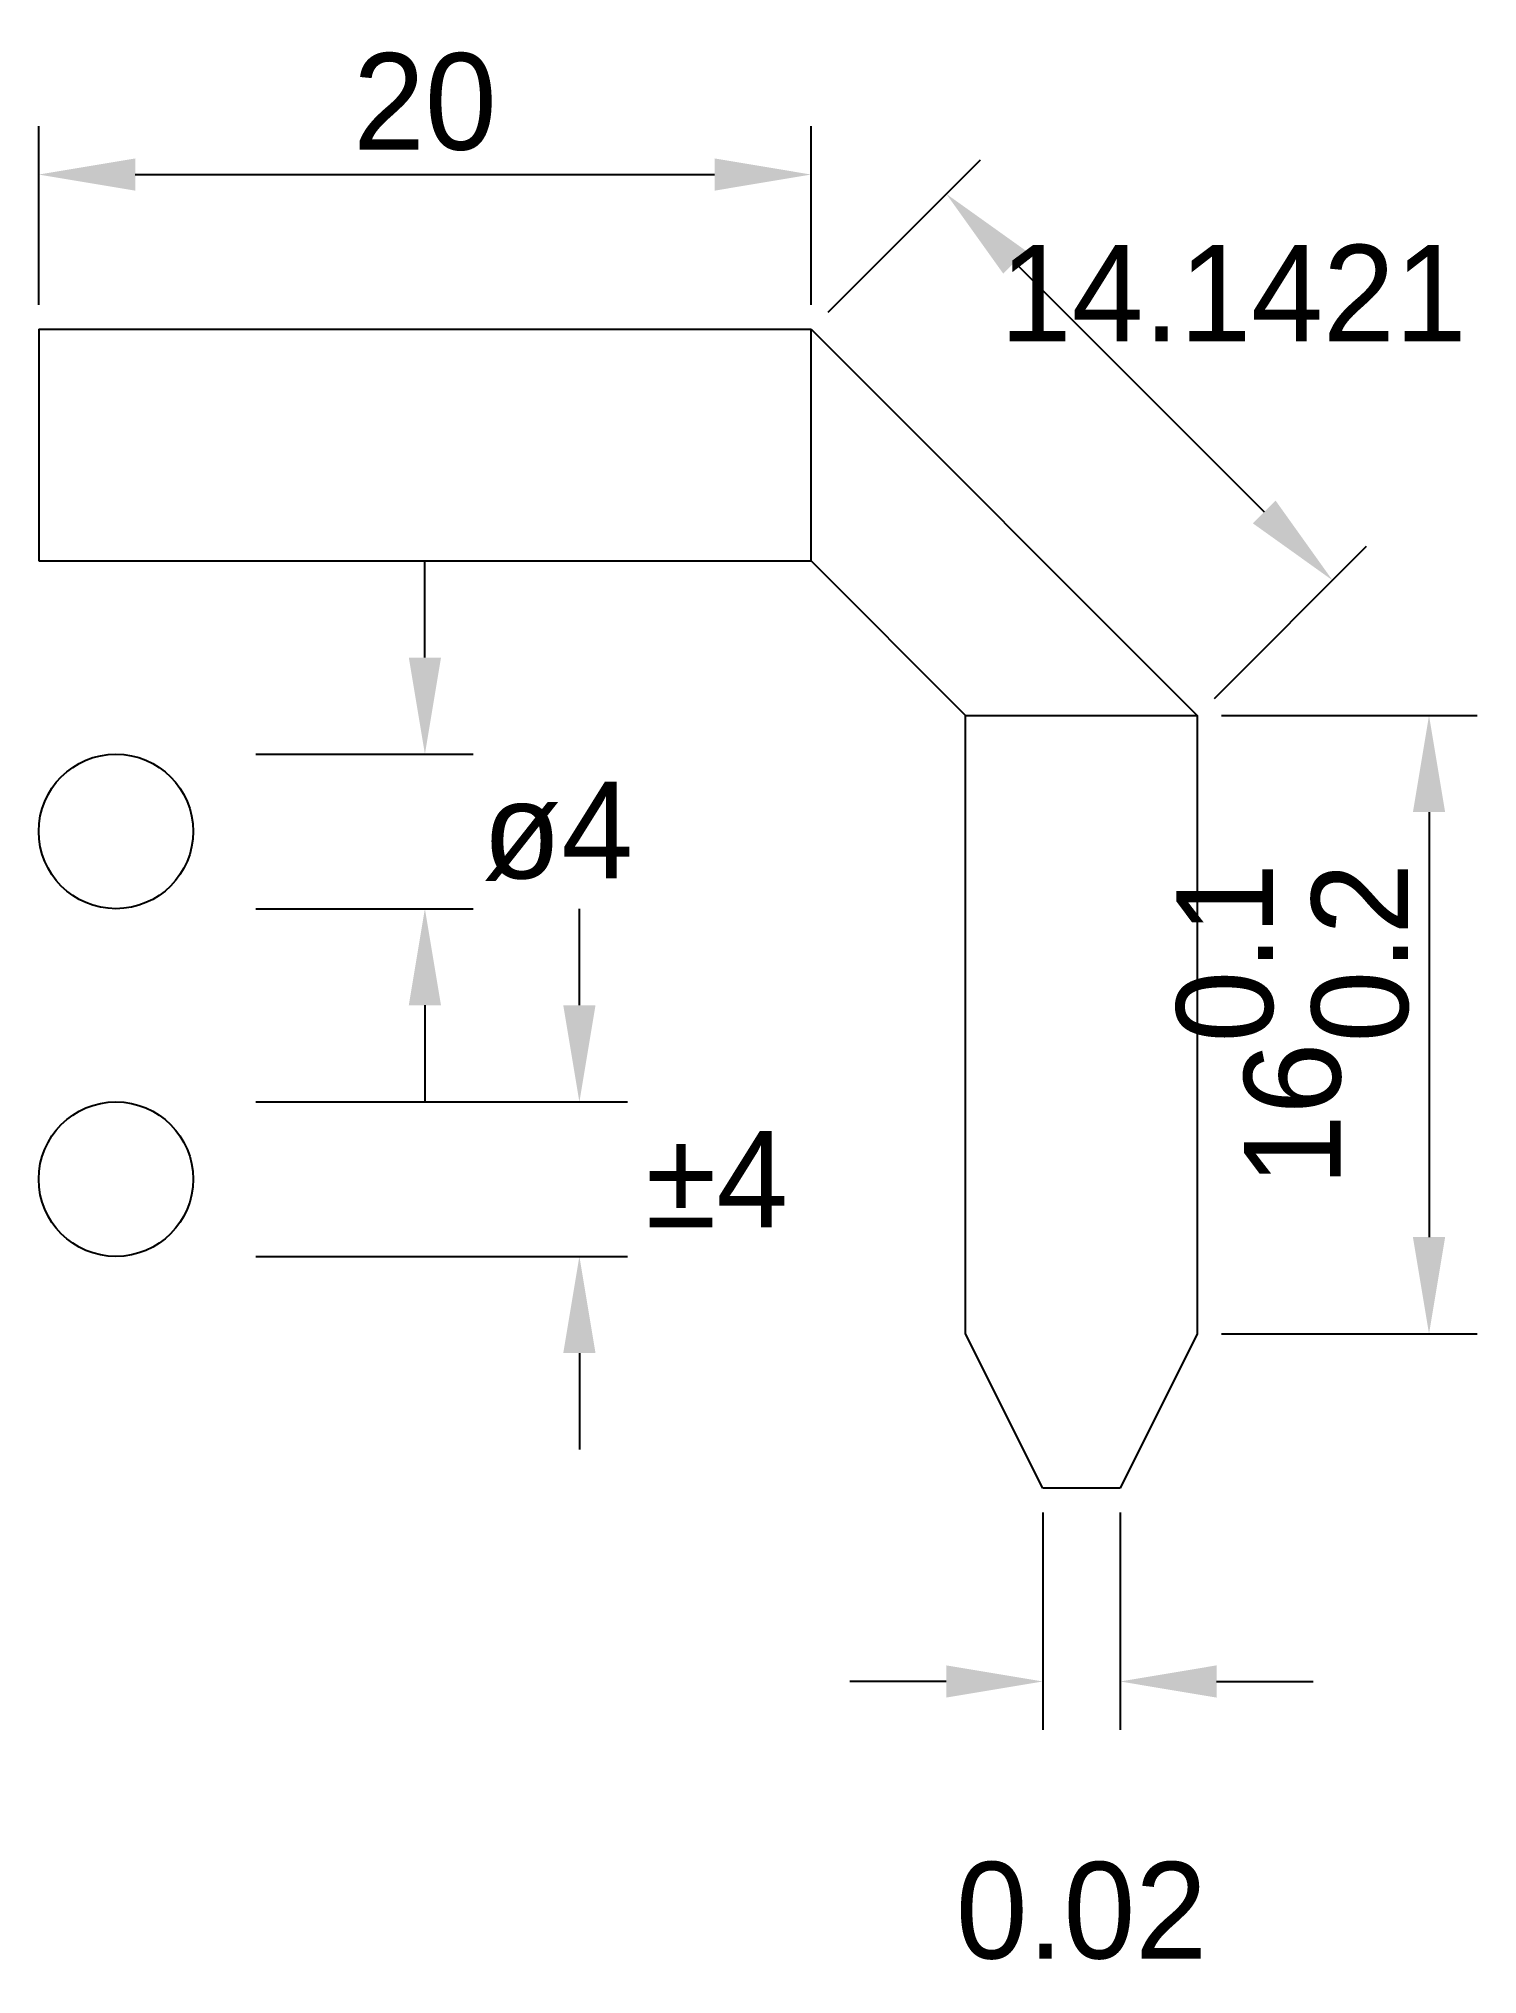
# Model space of a CAD drawing. Header units: millimetres. Extents: x 10 to 47.2, y -12.6 to 37.5.
import ezdxf

# ---------------------------------------------------------------- set-up
doc = ezdxf.new("R2010")
doc.units = ezdxf.units.MM
doc.header["$MEASUREMENT"] = 0
doc.layers.get('0').update_dxf_attribs({"lineweight": 25, "true_color": 0xffffff})
doc.styles.add('QCADDimTextStyle', font='txt')
doc.dimstyles.new('QCADDimStyle', dxfattribs={"dimtxt": 2.5, "dimasz": 2.5, "dimexe": 1.25, "dimexo": 0.625, "dimtad": 1, "dimtoh": 1, "dimdec": 4, "dimzin": 0, "dimdsep": 46, "dimtxsty": 'QCADDimTextStyle', "dimcen": 0.09, "dimadec": 0, "dimazin": 0, "dimtfac": 1, "dimtdec": 4, "dimtofl": 0, "dimtmove": 0, "dimatfit": 3, "dimfxl": 1, "dimtolj": 1, "dimtzin": 0, "dimarcsym": 0})

# ---------------------------------------------------------------- blocks, each defined once
blk = doc.blocks.new('*D3')
at = {"color": 0, "lineweight": -2}
for p, q in [((10, 30.625), (10, 35.25)), ((30, 30.625), (30, 35.25)), ((12.5, 34), (27.5, 34))]:
    blk.add_line(p, q, dxfattribs=at)
at = {"color": 0}
for points in [[(12.5, 34.417), (12.5, 33.583), (10, 34)], [(27.5, 33.583), (27.5, 34.417), (30, 34)]]:
    blk.add_solid(points, dxfattribs=at)
at = {"layer": 'Defpoints', "color": 0}
for p in [(30, 34), (10, 30), (30, 30)]:
    blk.add_point(p, dxfattribs=at)
at = {"color": 0, "insert": (20, 35.875), "char_height": 2.5, "attachment_point": 5, "style": 'QCADDimTextStyle'}
blk.add_mtext('\\A1;20', dxfattribs=at)
blk = doc.blocks.new('*D4')
at = {"color": 0, "lineweight": -2}
for p, q in [((30.442, 30.442), (34.384, 34.384)), ((35.268, 31.732), (41.732, 25.268)), ((40.442, 20.442), (44.384, 24.384))]:
    blk.add_line(p, q, dxfattribs=at)
at = {"color": 0}
for points in [[(35.562, 32.027), (34.973, 31.438), (33.5, 33.5)], [(41.438, 24.973), (42.027, 25.562), (43.5, 23.5)]]:
    blk.add_solid(points, dxfattribs=at)
at = {"layer": 'Defpoints', "color": 0}
for p in [(30, 30), (43.5, 23.5), (40, 20)]:
    blk.add_point(p, dxfattribs=at)
at = {"color": 0, "insert": (40.931, 30.931), "char_height": 2.5, "attachment_point": 5, "style": 'QCADDimTextStyle'}
blk.add_mtext('\\A1;14.1421', dxfattribs=at)
blk = doc.blocks.new('*D5')
at = {"color": 0, "lineweight": -2}
for p, q in [((40.625, 20), (47.25, 20)), ((46, 17.5), (46, 6.5)), ((40.625, 4), (47.25, 4))]:
    blk.add_line(p, q, dxfattribs=at)
at = {"color": 0}
for points in [[(46.417, 17.5), (45.583, 17.5), (46, 20)], [(45.583, 6.5), (46.417, 6.5), (46, 4)]]:
    blk.add_solid(points, dxfattribs=at)
at = {"layer": 'Defpoints', "color": 0}
for p in [(40, 20), (40, 4), (46, 4)]:
    blk.add_point(p, dxfattribs=at)
at = {"color": 0, "insert": (42.458, 12), "char_height": 2.5, "attachment_point": 5, "rotation": 90, "style": 'QCADDimTextStyle'}
blk.add_mtext('\\A1;\\A1;16\\S0.1^ 0.2;', dxfattribs=at)
blk = doc.blocks.new('*D6')
at = {"color": 0, "lineweight": -2}
for p, q in [((36, -0.625), (36, -6.25)), ((38, -0.625), (38, -6.25)), ((33.5, -5), (31, -5)), ((40.5, -5), (43, -5))]:
    blk.add_line(p, q, dxfattribs=at)
at = {"color": 0}
for points in [[(33.5, -5.417), (33.5, -4.583), (36, -5)], [(40.5, -4.583), (40.5, -5.417), (38, -5)]]:
    blk.add_solid(points, dxfattribs=at)
at = {"layer": 'Defpoints', "color": 0}
for p in [(36, 0), (38, 0), (38, -5)]:
    blk.add_point(p, dxfattribs=at)
at = {"color": 0, "insert": (37, -10.938), "char_height": 2.5, "attachment_point": 5, "style": 'QCADDimTextStyle'}
blk.add_mtext('\\A1;0.02', dxfattribs=at)
blk = doc.blocks.new('*D7')
at = {"color": 0, "lineweight": -2}
for p, q in [((20, 21.5), (20, 24)), ((15.625, 19), (21.25, 19)), ((15.625, 15), (21.25, 15)), ((20, 12.5), (20, 10))]:
    blk.add_line(p, q, dxfattribs=at)
at = {"color": 0}
for points in [[(19.583, 21.5), (20.417, 21.5), (20, 19)], [(20.417, 12.5), (19.583, 12.5), (20, 15)]]:
    blk.add_solid(points, dxfattribs=at)
at = {"layer": 'Defpoints', "color": 0}
for p in [(15, 19), (15, 15), (20, 15)]:
    blk.add_point(p, dxfattribs=at)
at = {"color": 0, "insert": (23.438, 17), "char_height": 2.5, "attachment_point": 5, "style": 'QCADDimTextStyle'}
blk.add_mtext('\\A1;ø4', dxfattribs=at)
blk = doc.blocks.new('*D8')
at = {"color": 0, "lineweight": -2}
for p, q in [((24, 12.5), (24, 15)), ((15.625, 10), (25.25, 10)), ((15.625, 6), (25.25, 6)), ((24, 3.5), (24, 1))]:
    blk.add_line(p, q, dxfattribs=at)
at = {"color": 0}
for points in [[(23.583, 12.5), (24.417, 12.5), (24, 10)], [(24.417, 3.5), (23.583, 3.5), (24, 6)]]:
    blk.add_solid(points, dxfattribs=at)
at = {"layer": 'Defpoints', "color": 0}
for p in [(15, 10), (15, 6), (24, 6)]:
    blk.add_point(p, dxfattribs=at)
at = {"color": 0, "insert": (27.557, 8), "char_height": 2.5, "attachment_point": 5, "style": 'QCADDimTextStyle'}
blk.add_mtext('\\A1;±4', dxfattribs=at)

msp = doc.modelspace()

# ---------------------------------------------------------------- linework, layer by layer
for p, q in [((10, 30), (30, 30)), ((10, 30), (10, 24)), ((30, 30), (40, 20)), ((30, 24), (30, 30)), ((10, 24), (30, 24)), ((30, 24), (34, 20)), ((34, 4), (34, 20)), ((34, 20), (40, 20)), ((40, 20), (40, 4)), ((36, 0), (34, 4)), ((40, 4), (38, 0)), ((38, 0), (36, 0))]:
    msp.add_line(p, q)
for centre in [(12, 17), (12, 8)]:
    msp.add_circle(centre, 2)

# ---------------------------------------------------------------- dimensions: what is measured, and where the dimension line sits
for p1, p2, distance, picture, middle in [((10, 30), (30, 30), 4, '*D3', (20, 35.875)), ((30, 30), (40, 20), 4.94975, '*D4', (40.93068, 30.93068))]:
    dim = msp.add_aligned_dim(p1=p1, p2=p2, distance=distance, dimstyle='QCADDimStyle', override={"dimtxt": 2.5, "dimasz": 2.5, "dimexe": 1.25, "dimexo": 0.625, "dimgap": 0.625, "dimzin": 8, "dimclrd": 0, "dimclre": 0, "dimclrt": 0, "dimazin": 3, "dimtmove": 2})
    dim.commit()
    dim.dimension.update_dxf_attribs({"geometry": picture, "text_midpoint": middle})
for p1, p2, distance, text, picture, middle in [((15, 19), (15, 15), 5, 'ø<>', '*D7', (23.4375, 17)), ((40, 20), (40, 4), 6, '\\A1;<>\\S0.1^ 0.2;', '*D5', (42.45833, 12)), ((15, 10), (15, 6), 9, '±<>', '*D8', (27.55655, 8)), ((36, 0), (38, 0), -5, '0.02', '*D6', (37, -10.9375))]:
    dim = msp.add_aligned_dim(p1=p1, p2=p2, distance=distance, text=text, dimstyle='QCADDimStyle', override={"dimtxt": 2.5, "dimasz": 2.5, "dimexe": 1.25, "dimexo": 0.625, "dimgap": 0.625, "dimzin": 8, "dimclrd": 0, "dimclre": 0, "dimclrt": 0, "dimazin": 3, "dimtmove": 2})
    dim.commit()
    dim.dimension.update_dxf_attribs({"geometry": picture, "text_midpoint": middle})

doc.saveas('drawing.dxf')
